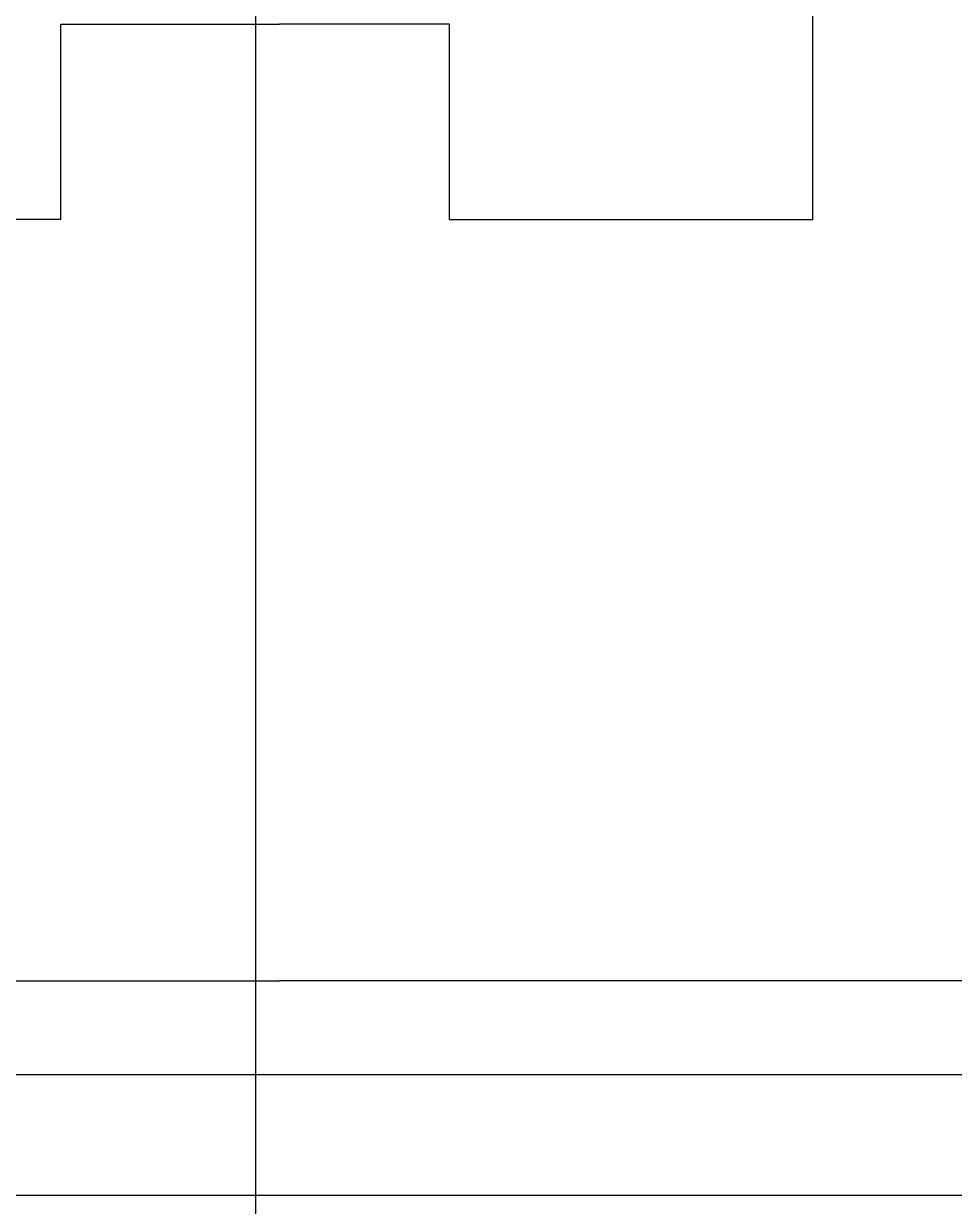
# Model space of a CAD drawing. Header units: millimetres. Extents: x 10462777 to 22643323, y 453826 to 1389191.
# Drawn here: x 11321696 to 11322649, y 600625 to 601837 of the extents above; entities that cross this region are included whole.
import ezdxf

# ---------------------------------------------------------------- set-up
doc = ezdxf.new("R2010")
doc.units = ezdxf.units.MM
doc.header["$LTSCALE"] = 200
doc.header["$MEASUREMENT"] = 0
doc.layers.get('0').update_dxf_attribs({"linetype": 'CONTINUOUS'})
doc.layers.add('7', color=7, linetype='CONTINUOUS')
doc.layers.add('CENTER', color=1, linetype='CONTINUOUS')

# ---------------------------------------------------------------- blocks, each defined once
blk = doc.blocks.new('A$C589C101D')
at = {"layer": '7', "color": 3}
blk.add_line((1767.5, 1050), (1767.5, 4036), dxfattribs=at)
at = {"layer": '7'}
blk.add_line((1644, 1300.5), (1644, 2888.5), dxfattribs=at)
at = {"layer": 'CENTER'}
blk.add_line((2.1, 2094.5), (1977, 2094.5), dxfattribs=at)

msp = doc.modelspace()

# ---------------------------------------------------------------- linework, layer by layer
at = {"color": 191}
for p, q in [((11322503.64631, 601636.15454), (11322503.64631, 602286.15454)), ((11321733.64631, 601836.15454), (11321957.64631, 601836.15454)), ((11321733.64631, 601636.15454), (11321733.64631, 601836.15454)), ((11321733.64631, 601836.15454), (11321957.64631, 601836.15454)), ((11322131.64631, 601836.15454), (11321957.64631, 601836.15454)), ((11322131.64631, 601836.15454), (11321957.64631, 601836.15454)), ((11322131.64631, 601636.15454), (11322131.64631, 601836.15454)), ((11321733.64631, 601636.15454), (11321361.64631, 601636.15454)), ((11322131.64631, 601636.15454), (11322503.64631, 601636.15454)), ((11320947.64631, 600856.15454), (11321957.64631, 600856.15454)), ((11322917.64631, 600856.15454), (11321957.64631, 600856.15454))]:
    msp.add_line(p, q, dxfattribs=at)

# ---------------------------------------------------------------- block references
at = {"layer": '7', "xscale": -1, "rotation": 90}
msp.add_blockref('A$C589C101D', (11324027.32523, 602403.88489), dxfattribs=at)

doc.saveas('drawing.dxf')
